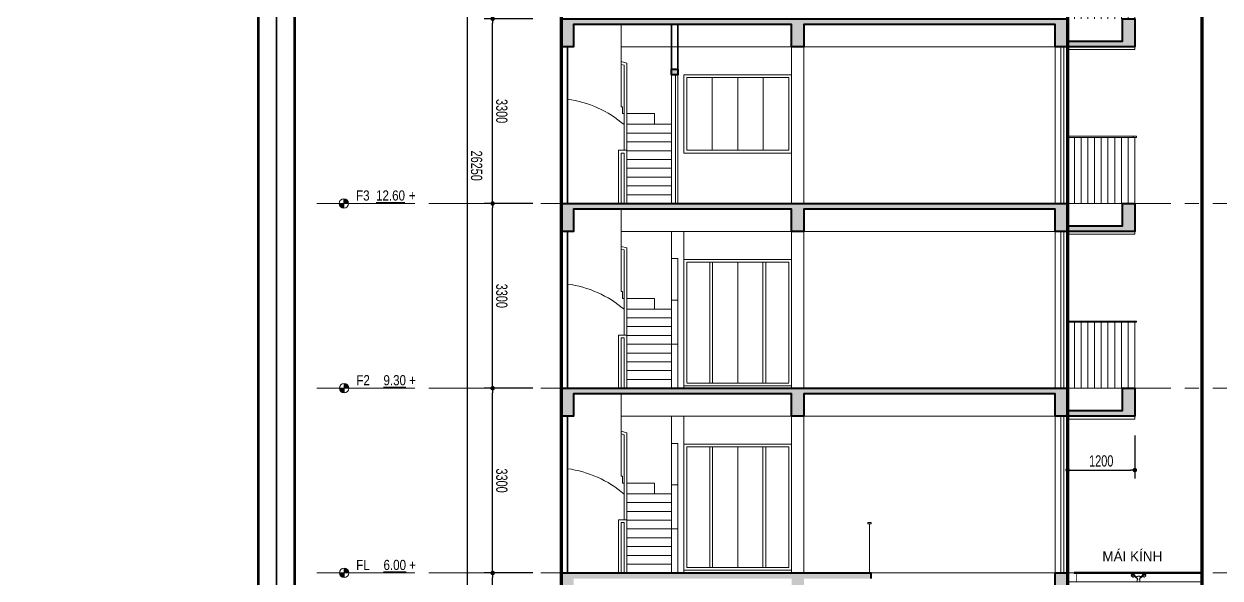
# Model space of a CAD drawing. Header units: millimetres. Extents: x 942520 to 1056220, y -189448 to -147448.
# Drawn here: x 1022009 to 1043366, y -175705 to -165805 of the extents above; entities that cross this region are included whole.
import ezdxf

# ---------------------------------------------------------------- set-up
doc = ezdxf.new("R2010")
doc.units = ezdxf.units.MM
doc.header["$MEASUREMENT"] = 0
doc.header["$PDMODE"] = 2
doc.header["$PDSIZE"] = 1
doc.linetypes.add('CENTER', pattern=[2, 1.25, -0.25, 0.25, -0.25])
doc.linetypes.add('HIDDEN', pattern=[9.525, 6.35, -3.175])
doc.layers.get('DEFPOINTS').update_dxf_attribs({"color": 1})
for name, color, linetype, lineweight in [('DWGshare.com_1', 7, 'Continuous', 35), ('DWGshare.com_10', 126, 'Continuous', 13), ('DWGshare.com_11', 142, 'Continuous', 15), ('DWGshare.com_12', 139, 'CENTER', 9), ('DWGshare.com_2', 1, 'Continuous', 40), ('DWGshare.com_3', 125, 'Continuous', 18), ('DWGshare.com_4', 159, 'Continuous', 9), ('DWGshare.com_6', 122, 'Continuous', 18), ('DWGshare.com_7', 139, 'Continuous', 9), ('DWGshare.com_8', 250, 'Continuous', 5), ('DWGshare.com_9', 122, 'Continuous', 15)]:
    doc.layers.add(name, color=color, linetype=linetype, lineweight=lineweight)
doc.layers.add('DWGshare.com_14', color=2, linetype='Continuous')
doc.styles.add('DWGshare.com_1', font='VHARIALN.TTF')
doc.styles.add('DWGshare.com_2', font='VHAVAN.TTF')
doc.styles.add('DWGshare.com_3', font='VHARIALN.TTF', dxfattribs={"width": 0.85})
doc.dimstyles.new('DWGshare.com_1', dxfattribs={"dimscale": 100, "dimtxt": 1.8, "dimasz": 0.8, "dimexe": 1.5, "dimexo": 0, "dimgap": 0.6, "dimtad": 1, "dimdec": 0, "dimlfac": 2, "dimzin": 0, "dimdsep": 46, "dimtxsty": 'DWGshare.com_3', "dimblk": 'DWGshare.com_38', "dimcen": 0, "dimclrd": 256, "dimclre": 256, "dimclrt": 124, "dimazin": 2, "dimtfac": 0.75, "dimtdec": 0, "dimtix": 1, "dimtmove": 2, "dimatfit": 2, "dimfxl": 1, "dimtolj": 1, "dimtzin": 0, "dimarcsym": 0})

# ---------------------------------------------------------------- blocks, each defined once
blk = doc.blocks.new('DWGshare.com_81')
at = {"color": 139}
blk.add_line((-650, 41768), (-650, 650), dxfattribs=at)
blk.add_lwpolyline([(-84000, 59400), (-84000, 0), (0, 0), (0, 59400)], close=True, dxfattribs=at)
at = {"color": 139, "const_width": 100}
for points in [[(-9650, 650), (-82567, 650), (-82567, 58750), (-9650, 58750)], [(-650, 650), (-9650, 650), (-9650, 58750), (-650, 58750)]]:
    blk.add_lwpolyline(points, close=True, dxfattribs=at)
blk = doc.blocks.new('DWGshare.com_38')
at = {"color": 0, "linetype": 'ByBlock', "lineweight": -2}
blk.add_line((-0.5, 0), (-1, 0), dxfattribs=at)
at = {"color": 0, "linetype": 'ByBlock', "const_width": 0.5}
blk.add_lwpolyline([(-0.25, 0, 1), (0.25, 0, 1)], format="xyb", close=True, dxfattribs=at)
blk = doc.blocks.new('*D146')
at = {"layer": 'DEFPOINTS', "color": 0, "linetype": 'Continuous', "transparency": 16777216}
for p in [(1040644, -173157), (1041844, -173157), (1041844, -173775)]:
    blk.add_point(p, dxfattribs=at)
at = {"layer": 'DWGshare.com_10', "linetype": 'Continuous', "lineweight": -2, "transparency": 16777216}
for p, q in [((1040644, -173157), (1040644, -173925)), ((1041844, -173157), (1041844, -173925)), ((1040724, -173775), (1041764, -173775))]:
    blk.add_line(p, q, dxfattribs=at)
at = {"layer": 'DWGshare.com_10', "linetype": 'Continuous', "lineweight": -2, "transparency": 16777216, "xscale": 80, "yscale": 80, "zscale": 80, "rotation": 180}
blk.add_blockref('DWGshare.com_38', (1040644, -173775), dxfattribs=at)
at = {"layer": 'DWGshare.com_10', "linetype": 'Continuous', "lineweight": -2, "transparency": 16777216, "xscale": 80, "yscale": 80, "zscale": 80}
blk.add_blockref('DWGshare.com_38', (1041844, -173775), dxfattribs=at)
at = {"layer": 'DWGshare.com_10', "color": 124, "linetype": 'Continuous', "transparency": 16777216, "insert": (1041244, -173613), "char_height": 200, "attachment_point": 5, "style": 'DWGshare.com_3'}
blk.add_mtext('\\A1;1200', dxfattribs=at)
blk = doc.blocks.new('DWGshare.com_108')
at = {"color": 0, "linetype": 'ByBlock', "lineweight": -2}
for p, q in [((-1, 0.17), (0, 0)), ((-1, 0.17), (-1, -0.17)), ((0, 0), (-1, -0.17))]:
    blk.add_line(p, q, dxfattribs=at)
blk = doc.blocks.new('DWGshare.com_84')
at = {"layer": 'DWGshare.com_11'}
blk.add_lwpolyline([(930873, 225802), (932073, 225802), (932073, 227532)], dxfattribs=at)
blk.add_lwpolyline([(932043, 227532), (932103, 227532), (932103, 227552), (932043, 227552)], close=True, dxfattribs=at)
at = {"layer": 'DWGshare.com_4', "linetype": 'Continuous'}
for p, q in [((932043, 227552, 0), (930873, 227552, 0)), ((932043, 227532, 0), (930873, 227532, 0)), ((930993, 226352, 0), (930993, 227532, 0)), ((931113, 226352, 0), (931113, 227532, 0)), ((931233, 226352, 0), (931233, 227532, 0)), ((931353, 226352, 0), (931353, 227532, 0)), ((931473, 226352, 0), (931473, 227532, 0)), ((931593, 226352, 0), (931593, 227532, 0)), ((931713, 226352, 0), (931713, 227532, 0)), ((931833, 226352, 0), (931833, 227532, 0)), ((931953, 226352, 0), (931953, 227532, 0))]:
    blk.add_line(p, q, dxfattribs=at)
blk = doc.blocks.new('*D176')
at = {"layer": 'DEFPOINTS', "color": 0, "transparency": 16777216}
for p in [(1030378, -175613), (1031094, -175613, 0), (1031094, -181613, 0)]:
    blk.add_point(p, dxfattribs=at)
at = {"layer": 'DWGshare.com_10', "lineweight": -2, "transparency": 16777216}
for p, q in [((1031094, -175613), (1030228, -175613)), ((1030378, -181533), (1030378, -175693)), ((1031094, -181613), (1030228, -181613))]:
    blk.add_line(p, q, dxfattribs=at)
at = {"layer": 'DWGshare.com_10', "lineweight": -2, "transparency": 16777216, "xscale": 80, "yscale": 80, "zscale": 80}
for p, rotation in [((1030378, -175613), 90), ((1030378, -181613), 270)]:
    blk.add_blockref('DWGshare.com_38', p, dxfattribs=dict(at, rotation=rotation))
at = {"layer": 'DWGshare.com_10', "color": 124, "transparency": 16777216, "insert": (1030540, -178613), "char_height": 200, "attachment_point": 5, "rotation": 270, "style": 'DWGshare.com_3'}
blk.add_mtext('\\A1;6000', dxfattribs=at)
blk = doc.blocks.new('*D177')
at = {"layer": 'DEFPOINTS', "color": 0, "transparency": 16777216}
for p in [(1030378, -172313), (1031094, -172313, 0), (1031094, -175613, 0)]:
    blk.add_point(p, dxfattribs=at)
at = {"layer": 'DWGshare.com_10', "lineweight": -2, "transparency": 16777216}
for p, q in [((1031094, -172313), (1030228, -172313)), ((1030378, -175533), (1030378, -172393)), ((1031094, -175613), (1030228, -175613))]:
    blk.add_line(p, q, dxfattribs=at)
at = {"layer": 'DWGshare.com_10', "lineweight": -2, "transparency": 16777216, "xscale": 80, "yscale": 80, "zscale": 80}
for p, rotation in [((1030378, -172313), 90), ((1030378, -175613), 270)]:
    blk.add_blockref('DWGshare.com_38', p, dxfattribs=dict(at, rotation=rotation))
at = {"layer": 'DWGshare.com_10', "color": 124, "transparency": 16777216, "insert": (1030540, -173963), "char_height": 200, "attachment_point": 5, "rotation": 270, "style": 'DWGshare.com_3'}
blk.add_mtext('\\A1;3300', dxfattribs=at)
blk = doc.blocks.new('*D178')
at = {"layer": 'DEFPOINTS', "color": 0, "transparency": 16777216}
for p in [(1030378, -169013), (1031094, -169013, 0), (1031094, -172313, 0)]:
    blk.add_point(p, dxfattribs=at)
at = {"layer": 'DWGshare.com_10', "lineweight": -2, "transparency": 16777216}
for p, q in [((1031094, -169013), (1030228, -169013)), ((1030378, -172233), (1030378, -169093)), ((1031094, -172313), (1030228, -172313))]:
    blk.add_line(p, q, dxfattribs=at)
at = {"layer": 'DWGshare.com_10', "lineweight": -2, "transparency": 16777216, "xscale": 80, "yscale": 80, "zscale": 80}
for p, rotation in [((1030378, -169013), 90), ((1030378, -172313), 270)]:
    blk.add_blockref('DWGshare.com_38', p, dxfattribs=dict(at, rotation=rotation))
at = {"layer": 'DWGshare.com_10', "color": 124, "transparency": 16777216, "insert": (1030540, -170663), "char_height": 200, "attachment_point": 5, "rotation": 270, "style": 'DWGshare.com_3'}
blk.add_mtext('\\A1;3300', dxfattribs=at)
blk = doc.blocks.new('*D179')
at = {"layer": 'DEFPOINTS', "color": 0, "transparency": 16777216}
for p in [(1030378, -165713), (1031094, -165713, 0), (1031094, -169013, 0)]:
    blk.add_point(p, dxfattribs=at)
at = {"layer": 'DWGshare.com_10', "lineweight": -2, "transparency": 16777216}
for p, q in [((1031094, -165713), (1030228, -165713)), ((1030378, -168933), (1030378, -165793)), ((1031094, -169013), (1030228, -169013))]:
    blk.add_line(p, q, dxfattribs=at)
at = {"layer": 'DWGshare.com_10', "lineweight": -2, "transparency": 16777216, "xscale": 80, "yscale": 80, "zscale": 80}
for p, rotation in [((1030378, -165713), 90), ((1030378, -169013), 270)]:
    blk.add_blockref('DWGshare.com_38', p, dxfattribs=dict(at, rotation=rotation))
at = {"layer": 'DWGshare.com_10', "color": 124, "transparency": 16777216, "insert": (1030540, -167363), "char_height": 200, "attachment_point": 5, "rotation": 270, "style": 'DWGshare.com_3'}
blk.add_mtext('\\A1;3300', dxfattribs=at)
blk = doc.blocks.new('*D185')
at = {"layer": 'DEFPOINTS', "color": 0, "transparency": 16777216}
for p in [(1029928, -155813), (1031094, -155813, 0), (1031094, -182063, 0)]:
    blk.add_point(p, dxfattribs=at)
at = {"layer": 'DWGshare.com_10', "lineweight": -2, "transparency": 16777216}
for p, q in [((1031094, -155813), (1029778, -155813)), ((1029928, -181983), (1029928, -155893)), ((1031094, -182063), (1029778, -182063))]:
    blk.add_line(p, q, dxfattribs=at)
at = {"layer": 'DWGshare.com_10', "lineweight": -2, "transparency": 16777216, "xscale": 80, "yscale": 80, "zscale": 80}
for p, rotation in [((1029928, -155813), 90), ((1029928, -182063), 270)]:
    blk.add_blockref('DWGshare.com_38', p, dxfattribs=dict(at, rotation=rotation))
at = {"layer": 'DWGshare.com_10', "color": 124, "transparency": 16777216, "insert": (1030090, -168338), "char_height": 200, "attachment_point": 5, "rotation": 270, "style": 'DWGshare.com_3'}
blk.add_mtext('\\A1;26250', dxfattribs=at)
blk = doc.blocks.new('DWGshare.com_49')
h = blk.add_hatch(color=256)
h.paths.add_polyline_path([(0, 0.84), (0, 0), (0.84, 0, 0.414214)])
h.paths.add_polyline_path([(0, 0), (-0.84, 0, 0.414214), (0, -0.84)])
for p, q in [((-2.09, 0), (6.4, 0)), ((0, 0.84), (0, -0.84)), ((11.75, 0, 0), (6.4, 0))]:
    blk.add_line(p, q)
blk.add_circle((0, 0), 0.84)
at = {"style": 'DWGshare.com_1', "flags": 12}
blk.add_attdef('F', (2.48, 0.53), '', height=1.8, dxfattribs=at)
at = {"style": 'DWGshare.com_1'}
for p in [(6.4, 0.53), (7.55, 0.53)]:
    blk.add_attdef('#', p, '', height=1.8, dxfattribs=at)
blk = doc.blocks.new('DWGshare.com_132')
at = {"layer": 'DWGshare.com_8', "linetype": 'ByBlock', "ltscale": 20}
for points in [[(145, 101), (155, 98), (155, 89), (154, 89), (155, 88), (155, 87), (200, 115), (210, 115), (210, 117), (221, 117), (221, 119), (224, 122), (224, 126), (217, 126), (203, 127, -0.402315), (200, 130), (200, 131), (200, 133), (200, 132), (207, 132), (207, 133), (207, 132), (210, 132), (220, 132), (218, 131), (218, 132), (217, 131), (217, 132), (217, 131), (216, 132), (216, 131), (215, 132), (215, 131), (214, 132), (214, 131), (213, 132), (213, 131), (213, 132), (212, 131), (212, 132), (211, 131), (211, 132), (210, 131), (210, 132), (209, 131), (209, 132), (209, 131), (208, 131), (200, 131), (200, 130, 0.402315), (203, 127), (210, 127), (210, 130), (214, 130), (214, 127), (217, 126), (230, 126), (244, 126), (246, 127), (246, 130), (250, 130), (250, 127), (257, 127, 0.388507), (260, 130), (260, 131), (252, 131), (240, 131), (240, 134), (238, 134), (230, 134), (222, 134), (213, 135, -0.390066), (210, 138), (210, 139), (210, 140), (210, 140), (216, 140), (216, 140), (216, 140), (220, 140), (220, 139), (230, 139), (240, 139), (240, 144), (246, 150), (248, 150), (244, 146, 0.725477), (243, 144), (243, 142), (240, 142), (240, 139), (241, 139), (241, 140), (241, 140), (250, 140), (250, 139), (250, 138, -0.390066), (247, 135), (240, 134), (240, 131), (240, 131), (241, 132), (241, 132), (251, 132), (251, 132), (252, 133), (253, 132), (254, 133), (254, 132), (255, 133), (255, 132), (255, 133), (256, 132), (256, 133), (257, 132), (257, 133), (258, 132), (258, 133), (259, 132), (259, 133), (259, 132), (260, 133), (260, 131), (260, 130, -0.388507), (257, 127), (244, 126), (236, 126), (236, 122), (240, 119), (240, 117), (250, 117), (250, 115), (259, 115), (260, 114), (260, 101), (259, 100), (250, 100), (250, 98), (240, 98), (240, 92, -0.312871), (238, 90, -0.414777), (230, 82, -0.414777), (222, 90, -0.312871), (220, 92), (220, 95), (200, 95), (155, 62), (155, 60), (154, 59), (155, 59), (155, 56), (145, 54), (145, 42), (155, 40), (155, 37), (155, 0), (105, 0), (105, 37), (105, 40), (115, 42), (115, 54), (105, 56), (105, 59), (106, 59), (105, 60), (105, 62), (60, 95), (40, 95), (40, 92, -0.312871), (38, 90, -0.414777), (30, 82, -0.414777), (22, 90, -0.312871), (20, 92), (20, 98), (10, 98), (10, 100), (1, 100), (0, 101), (0, 114), (1, 115), (10, 115), (10, 117), (21, 117), (21, 119), (24, 122), (24, 126), (17, 126), (3, 127, -0.402315), (0, 130), (0, 131), (0, 133), (0, 132), (7, 132), (7, 133), (7, 132), (10, 132), (20, 132), (18, 131), (18, 132), (17, 131), (17, 132), (17, 131), (16, 132), (16, 131), (15, 132), (15, 131), (14, 132), (14, 131), (13, 132), (13, 131), (13, 132), (12, 131), (12, 132), (11, 131), (11, 132), (10, 131), (10, 132), (9, 131), (9, 132), (9, 131), (8, 131), (0, 131), (0, 130, 0.402315), (3, 127), (10, 127), (10, 130), (14, 130), (14, 127), (17, 126), (30, 126), (44, 126), (46, 127), (46, 130), (50, 130), (50, 127), (57, 127, 0.388507), (60, 130), (60, 131), (40, 131), (40, 134), (38, 134), (30, 134), (22, 134), (13, 135, -0.390066), (10, 138), (10, 139), (10, 140), (10, 140), (16, 140), (16, 140), (16, 140), (20, 140), (20, 139), (21, 139), (21, 144), (14, 150), (30, 150), (46, 150), (48, 150), (44, 146, 0.725477), (43, 144), (43, 142), (40, 142), (40, 139), (41, 139), (41, 140), (41, 140), (50, 140), (50, 139), (50, 138, -0.390066), (47, 135), (40, 134), (40, 131), (40, 131), (41, 132), (41, 132), (51, 132), (60, 132), (60, 131), (60, 130, -0.388507), (57, 127), (44, 126), (36, 126), (36, 122), (40, 119), (40, 117), (50, 117), (50, 115), (60, 115), (105, 87), (105, 88), (106, 89), (105, 89), (105, 98), (115, 101)], [(115, 101), (105, 98), (105, 89), (106, 89), (105, 88), (105, 87), (60, 115), (50, 115), (50, 117), (40, 117), (40, 119), (36, 122), (36, 126), (44, 126), (57, 127, 0.402315), (60, 130), (60, 131), (60, 133), (60, 132), (53, 132), (53, 133), (53, 132), (50, 132), (40, 132), (42, 131), (42, 132), (43, 131), (43, 132), (44, 131), (44, 132), (44, 131), (45, 132), (45, 131), (46, 132), (46, 131), (47, 132), (47, 131), (47, 132), (48, 131), (48, 132), (49, 131), (49, 132), (50, 131), (50, 132), (51, 131), (51, 132), (51, 131), (52, 131), (60, 131), (60, 130, -0.402315), (57, 127), (50, 127), (50, 130), (46, 130), (46, 127), (44, 126), (30, 126), (17, 126), (14, 127), (14, 130), (10, 130), (10, 127), (3, 127, -0.388507), (0, 130), (0, 131), (8, 131), (21, 131), (21, 134), (22, 134), (30, 134), (38, 134), (47, 135, 0.390066), (50, 138), (50, 139), (50, 140), (50, 140), (45, 140), (44, 140), (44, 140), (41, 140), (41, 139), (30, 139), (21, 139), (21, 144), (14, 150), (12, 150), (16, 146, -0.725477), (17, 144), (17, 142), (21, 142), (21, 139), (20, 139), (20, 140), (19, 140), (10, 140), (10, 139), (10, 138, 0.390066), (13, 135), (21, 134), (21, 131), (20, 131), (20, 132), (20, 132), (9, 132), (9, 132), (8, 133), (7, 132), (6, 133), (6, 132), (5, 133), (5, 132), (5, 133), (4, 132), (4, 133), (3, 132), (3, 133), (2, 132), (2, 133), (1, 132), (1, 133), (1, 132), (0, 133), (0, 131), (0, 130, 0.388507), (3, 127), (17, 126), (24, 126), (24, 122), (21, 119), (21, 117), (10, 117), (10, 115), (1, 115), (0, 114), (0, 101), (1, 100), (10, 100), (10, 98), (20, 98), (20, 92, 0.312871), (22, 90, 0.414777), (30, 82, 0.414777), (38, 90, 0.312871), (40, 92), (40, 95), (60, 95), (105, 62), (105, 60), (106, 59), (105, 59), (105, 56), (115, 54), (115, 42), (105, 40), (105, 37), (105, 0), (155, 0), (155, 37), (155, 40), (145, 42), (145, 54), (155, 56), (155, 59), (154, 59), (155, 60), (155, 62), (200, 95), (220, 95), (220, 92, 0.312871), (222, 90, 0.414777), (230, 82, 0.414777), (238, 90, 0.312871), (240, 92), (240, 98), (250, 98), (250, 100), (259, 100), (260, 101), (260, 114), (259, 115), (250, 115), (250, 117), (240, 117), (240, 119), (236, 122), (236, 126), (244, 126), (257, 127, 0.402315), (260, 130), (260, 131), (260, 133), (260, 132), (253, 132), (253, 133), (253, 132), (250, 132), (240, 132), (242, 131), (242, 132), (243, 131), (243, 132), (244, 131), (244, 132), (244, 131), (245, 132), (245, 131), (246, 132), (246, 131), (247, 132), (247, 131), (247, 132), (248, 131), (248, 132), (249, 131), (249, 132), (250, 131), (250, 132), (251, 131), (251, 132), (251, 131), (252, 131), (260, 131), (260, 130, -0.402315), (257, 127), (250, 127), (250, 130), (246, 130), (246, 127), (244, 126), (230, 126), (217, 126), (214, 127), (214, 130), (210, 130), (210, 127), (203, 127, -0.388507), (200, 130), (200, 131), (221, 131), (221, 134), (222, 134), (230, 134), (238, 134), (247, 135, 0.390066), (250, 138), (250, 139), (250, 140), (250, 140), (245, 140), (244, 140), (244, 140), (241, 140), (241, 139), (240, 139), (240, 144), (246, 150), (230, 150), (214, 150), (212, 150), (216, 146, -0.725477), (217, 144), (217, 142), (221, 142), (221, 139), (220, 139), (220, 140), (219, 140), (210, 140), (210, 139), (210, 138, 0.390066), (213, 135), (221, 134), (221, 131), (220, 131), (220, 132), (220, 132), (209, 132), (200, 132), (200, 131), (200, 130, 0.388507), (203, 127), (217, 126), (224, 126), (224, 122), (221, 119), (221, 117), (210, 117), (210, 115), (200, 115), (155, 87), (155, 88), (154, 89), (155, 89), (155, 98), (145, 101)]]:
    blk.add_lwpolyline(points, format="xyb", close=True, dxfattribs=at)
blk = doc.blocks.new('DWGshare.com_134')
at = {"layer": 'DWGshare.com_2'}
blk.add_line((0, 100), (0, 300), dxfattribs=at)
at = {"layer": 'DWGshare.com_2', "linetype": 'ByBlock', "ltscale": 20}
for q in [(115, 300), (2405, 290)]:
    blk.add_line((2405, 300), q, dxfattribs=at)
at = {"layer": 'DWGshare.com_2', "linetype": 'ByBlock', "ltscale": 20, "const_width": 10}
for points in [[(5, 294), (5, 145), (155, 145), (155, 284), (205, 284)], [(2400, 285), (2325, 285), (2400, 285), (2400, 5), (2325, 5), (2400, 5), (2400, 10), (2400, 5), (2400, 10)]]:
    blk.add_lwpolyline(points, dxfattribs=at)
at = {"layer": 'DWGshare.com_3'}
blk.add_line((0, 300), (2400, 300), dxfattribs=at)
at = {"layer": 'DWGshare.com_3', "linetype": 'ByBlock', "ltscale": 20}
blk.add_line((115, 290), (115, 300), dxfattribs=at)
at = {"layer": 'DWGshare.com_3', "linetype": 'ByBlock', "ltscale": 5}
for p, q in [((2405, 290), (115, 290)), ((2400, 140), (0, 140)), ((2400, 0), (0, 0))]:
    blk.add_line(p, q, dxfattribs=at)
at = {"layer": 'DWGshare.com_8', "linetype": 'ByBlock', "ltscale": 20, "xscale": -1}
blk.add_blockref('DWGshare.com_132', (1397, 140), dxfattribs=at)

msp = doc.modelspace()

# ---------------------------------------------------------------- hatches: boundary and pattern name
at = {"layer": 'DWGshare.com_4', "linetype": 'ByBlock', "ltscale": 20}
h = msp.add_hatch(color=256, dxfattribs=at)
h.dxf.hatch_style = 1
h.paths.add_polyline_path([(1031604.1, -159112.9), (1031604.1, -159612.9), (1031824.1, -159612.9), (1031824.1, -159112.9)])
edge = h.paths.add_edge_path()
edge.add_line((1031604.1, -159612.9), (1031824.1, -159612.9))
h.paths.add_polyline_path([(1029883.1, -168019), (1029883.1, -168660.6), (1030351, -168660.6), (1030351, -168019)], flags=9)
h.paths.add_polyline_path([(1030333.2, -157347.1), (1030333.2, -157880.4), (1030801.1, -157880.4), (1030801.1, -157347.1)], flags=9)
h.paths.add_polyline_path([(1030343.7, -155772.4), (1030343.7, -156154.9), (1030764.8, -156154.9), (1030764.8, -155772.4)], flags=9)
h.paths.add_polyline_path([(1030333.2, -160497.1), (1030333.2, -161030.4), (1030801.1, -161030.4), (1030801.1, -160497.1)], flags=9)
h.paths.add_polyline_path([(1028433.4, -159109), (1029156.1, -159109), (1029156.1, -158833.3), (1028433.4, -158833.3)], flags=9)
h.paths.add_polyline_path([(1028334.9, -159089.9), (1028629.6, -159089.9), (1028629.6, -158911.2), (1028334.9, -158911.2)], flags=9)
h.paths.add_polyline_path([(1027927.1, -159105.1), (1028429.9, -159105.1), (1028429.9, -158834), (1027927.1, -158834)], flags=9)
h.paths.add_polyline_path([(1028433.4, -156109), (1029156.1, -156109), (1029156.1, -155833.3), (1028433.4, -155833.3)], flags=9)
h.paths.add_polyline_path([(1028334.9, -156089.9), (1028629.6, -156089.9), (1028629.6, -155911.2), (1028334.9, -155911.2)], flags=9)
h.paths.add_polyline_path([(1027927.1, -156105.1), (1028429.9, -156105.1), (1028429.9, -155834), (1027927.1, -155834)], flags=9)
h.paths.add_polyline_path([(1027781.1, -181964.9), (1029235.2, -181964.9), (1029235.2, -181589.6), (1027781.1, -181589.6)], flags=9)
h.paths.add_polyline_path([(1043584.6, -175424.3), (1045126.4, -175424.3), (1045126.4, -175026.9), (1043584.6, -175026.9)], flags=9)
h.paths.add_polyline_path([(1043584.6, -162320.7), (1044948.6, -162320.7), (1044948.6, -161923.3), (1043584.6, -161923.3)], flags=9)
h.paths.add_polyline_path([(1043584.6, -165524.3), (1044596.5, -165524.3), (1044596.5, -165126.9), (1043584.6, -165126.9)], flags=9)
h.paths.add_polyline_path([(1043584.6, -168824.3), (1044596.5, -168824.3), (1044596.5, -168426.9), (1043584.6, -168426.9)], flags=9)
h.paths.add_polyline_path([(1043584.6, -172124.3), (1044596.5, -172124.3), (1044596.5, -171726.9), (1043584.6, -171726.9)], flags=9)
h.paths.add_polyline_path([(1043584.6, -181424.3), (1044596.5, -181424.3), (1044596.5, -181026.9), (1043584.6, -181026.9)], flags=9)
h.paths.add_polyline_path([(1048633.6, -178617.1), (1050763.3, -178617.1), (1050763.3, -178174.3), (1048633.6, -178174.3)], flags=9)
h.paths.add_polyline_path([(1048595.3, -180460.9), (1050756.5, -180460.9), (1050756.5, -180094.4), (1048595.3, -180094.4)], flags=9)
h.paths.add_polyline_path([(1041204.4, -175466), (1042396.2, -175466), (1042396.2, -175108.7), (1041204.4, -175108.7)], flags=9)
h.paths.add_polyline_path([(1047692.5, -171943.3), (1050711.1, -171943.3), (1050711.1, -171482.2), (1047692.5, -171482.2)], flags=9)
h.paths.add_polyline_path([(1047690, -174404.6), (1050894.4, -174404.6), (1050894.4, -174007.1), (1047690, -174007.1)], flags=9)
h.paths.add_polyline_path([(1050764.2, -173590.1), (1051545.5, -173590.1), (1051545.5, -173315.2), (1050764.2, -173315.2)], flags=9)
h.paths.add_polyline_path([(1047688.4, -174084.3), (1051757.3, -174084.3), (1051757.3, -173677.4), (1047688.4, -173677.4)], flags=9)
h.paths.add_polyline_path([(1047654.1, -173305.6), (1051750.3, -173305.6), (1051750.3, -172908.2), (1047654.1, -172908.2)], flags=9)
h.paths.add_polyline_path([(1047670.1, -172883.4), (1051600.6, -172883.4), (1051600.6, -172467.8), (1047670.1, -172467.8)], flags=9)
h.paths.add_polyline_path([(1047682.3, -172414), (1051744.7, -172414), (1051744.7, -171981.6), (1047682.3, -171981.6)], flags=9)
h.paths.add_polyline_path([(1047599.9, -175849.2), (1050215.7, -175849.2), (1050215.7, -175462.2), (1047599.9, -175462.2)], flags=9)
h.paths.add_polyline_path([(1047676, -176656), (1050245.2, -176656), (1050245.2, -176199.6), (1047676, -176199.6)], flags=9)
h.paths.add_polyline_path([(1029388.1, -154762.4), (1031549.3, -154762.4), (1031549.3, -154395.9), (1029388.1, -154395.9)], flags=9)
h.paths.add_polyline_path([(1043107.7, -154762.4), (1045268.9, -154762.4), (1045268.9, -154395.9), (1043107.7, -154395.9)], flags=9)
h.paths.add_polyline_path([(1040714, -154820), (1042843.7, -154820), (1042843.7, -154377.3), (1040714, -154377.3)], flags=9)
h.paths.add_polyline_path([(1038323.2, -159447.5), (1040310.6, -159447.5), (1040310.6, -159085.6), (1038323.2, -159085.6)], flags=9)
h = msp.add_hatch(color=256, dxfattribs=at)
h.paths.add_polyline_path([(1035934.1, -169512.9), (1035714.1, -169512.9), (1035714.1, -169112.9), (1031824.1, -169112.9), (1031824.1, -169512.9), (1031604.1, -169512.9), (1031604.1, -169012.9), (1040644.1, -169012.9), (1040644.1, -169412.9), (1041624.1, -169412.9), (1041624.1, -169012.9), (1041844.1, -169012.9), (1041844.1, -169512.9), (1040424.1, -169512.9), (1040424.1, -169112.9), (1035934.1, -169112.9)])
h.paths.add_polyline_path([(1040644.1, -172312.9), (1040644.1, -172712.9), (1041624.1, -172712.9), (1041624.1, -172312.9), (1041844.1, -172312.9), (1041844.1, -172812.9), (1040424.1, -172812.9), (1040424.1, -172412.9), (1035934.1, -172412.9), (1035934.1, -172812.9), (1035714.1, -172812.9), (1035714.1, -172412.9), (1031824.1, -172412.9), (1031824.1, -172812.9), (1031604.1, -172812.9), (1031604.1, -172312.9)])
h.paths.add_polyline_path([(1035934.1, -166212.9), (1035714.1, -166212.9), (1035714.1, -165812.9), (1031824.1, -165812.9), (1031824.1, -166212.9), (1031604.1, -166212.9), (1031604.1, -165712.9), (1040644.1, -165712.9), (1040644.1, -166112.9), (1041624.1, -166112.9), (1041624.1, -165712.9), (1041844.1, -165712.9), (1041844.1, -166212.9), (1040424.1, -166212.9), (1040424.1, -165812.9), (1035934.1, -165812.9)])
h.paths.add_polyline_path([(1033684.1, -166712.9), (1033574.1, -166712.9), (1033574.1, -166612.9), (1033684.1, -166612.9)])
h.paths.add_polyline_path([(1037134.1, -175612.9), (1037134.1, -175712.9), (1035934.1, -175712.9), (1035934.1, -176112.9), (1035714.1, -176112.9), (1035714.1, -175712.9), (1031824.1, -175712.9), (1031824.1, -176112.9), (1031604.1, -176112.9), (1031604.1, -175612.9)])
h.paths.add_polyline_path([(1040424.1, -175612.9), (1040644.1, -175612.9), (1040644.1, -176012.9), (1040644.1, -176112.9), (1040424.1, -176112.9)])
h.paths.add_polyline_path([(1033684.1, -163412.9), (1033574.1, -163412.9), (1033574.1, -163312.9), (1033684.1, -163312.9)])
h.paths.add_polyline_path([(1035934.1, -162912.9), (1035714.1, -162912.9), (1035714.1, -162512.9), (1031824.1, -162512.9), (1031824.1, -162912.9), (1031604.1, -162912.9), (1031604.1, -162412.9), (1035934.1, -162412.9), (1037054.1, -162412.9), (1037054.1, -162512.8), (1035934.1, -162512.9), (1035934.1, -162812.9), (1040424.1, -162812.9), (1040424.1, -162412.9), (1040644.1, -162412.9), (1040644.1, -162812.9), (1040644.1, -162912.9), (1040424.1, -162912.9)])
h.paths.add_polyline_path([(1042824.1, -175912.9), (1043044.1, -175912.9), (1043044.1, -176362.9), (1042824.1, -176362.9)])
h.paths.add_polyline_path([(1033684.1, -160162.9), (1033574.1, -160162.9), (1033574.1, -160062.9), (1033684.1, -160062.9)])
h.paths.add_polyline_path([(1041544.1, -181762.9), (1043044.1, -182062.9), (1045121.7, -182062.9), (1045121.7, -182305.8), (1026844.8, -182305.8), (1026844.8, -182062.9), (1031604.1, -182062.9), (1031604.1, -181762.9)])
h.paths.add_polyline_path([(1040424.1, -159112.9), (1040644.1, -159112.9), (1040644.1, -159612.6), (1040424.1, -159612.6)])
at = {"layer": 'DWGshare.com_4', "ltscale": 5}
h = msp.add_hatch(color=256, dxfattribs=at)
h.dxf.hatch_style = 1
h.paths.add_polyline_path([(1040424.1, -175612.9), (1040424.1, -175612.9), (1040424.1, -176112.9), (1040644.1, -176112.9), (1040644.1, -175612.9)])

# ---------------------------------------------------------------- linework, layer by layer
at = {"layer": 'DWGshare.com_1', "linetype": 'Continuous'}
for p, q in [((1033574.1, -165812.9, 0), (1033574.1, -166612.9, 0)), ((1033684.1, -165812.9, 0), (1033684.1, -166612.9, 0)), ((1031604.1, -169012.9, 0), (1031604.1, -166212.9, 0)), ((1031714.1, -169012.9, 0), (1031714.1, -166212.9, 0)), ((1031604.1, -172312.9, 0), (1031604.1, -169512.9, 0)), ((1031714.1, -172312.9, 0), (1031714.1, -169512.9, 0)), ((1031604.1, -175612.9, 0), (1031604.1, -172812.9, 0)), ((1031714.1, -175612.9, 0), (1031714.1, -172812.9, 0))]:
    msp.add_line(p, q, dxfattribs=at)
at = {"layer": 'DWGshare.com_11', "linetype": 'Continuous'}
for p, q in [((1040524.1, -169012.9, 0), (1040524.1, -166212.9, 0)), ((1040579.1, -169012.9, 0), (1040579.1, -166212.9, 0)), ((1033574.1, -166712.9, 0), (1033574.1, -169012.9, 0)), ((1033644.1, -166712.9, 0), (1033644.1, -169012.9, 0)), ((1033684.1, -166712.9, 0), (1033684.1, -169012.9, 0)), ((1033844.1, -166762.9, 0), (1033844.1, -168062.9, 0)), ((1034299.1, -166762.9, 0), (1034299.1, -168062.9, 0)), ((1034754.1, -166762.9, 0), (1034754.1, -168062.9, 0)), ((1035209.1, -166762.9, 0), (1035209.1, -168062.9, 0)), ((1035664.1, -166762.9, 0), (1035664.1, -168062.9, 0)), ((1040524.1, -172312.9, 0), (1040524.1, -169512.9, 0)), ((1040579.1, -172312.9, 0), (1040579.1, -169512.9, 0)), ((1034254.1, -170062.9, 0), (1034254.1, -172212.9, 0)), ((1034304.1, -170062.9, 0), (1034304.1, -172212.9, 0)), ((1034754.1, -170062.9, 0), (1034754.1, -172212.9, 0)), ((1035204.1, -170062.9, 0), (1035204.1, -172212.9, 0)), ((1035254.1, -170062.9, 0), (1035254.1, -172212.9, 0)), ((1033794.1, -172271.4, 0), (1035714.1, -172271.4, 0)), ((1033844.1, -172221.4, 0), (1035664.1, -172221.4, 0)), ((1040524.1, -175612.9, 0), (1040524.1, -172812.9, 0)), ((1040579.1, -175612.9, 0), (1040579.1, -172812.9, 0)), ((1034254.1, -173362.9, 0), (1034254.1, -175512.9, 0)), ((1034304.1, -173362.9, 0), (1034304.1, -175512.9, 0)), ((1034754.1, -173362.9, 0), (1034754.1, -175512.9, 0)), ((1035204.1, -173362.9, 0), (1035204.1, -175512.9, 0)), ((1035254.1, -173362.9, 0), (1035254.1, -175512.9, 0)), ((1033844.1, -175512.9, 0), (1035664.1, -175512.9, 0)), ((1033794.1, -175562.9, 0), (1035714.1, -175562.9, 0))]:
    msp.add_line(p, q, dxfattribs=at)
at = {"layer": 'DWGshare.com_11', "linetype": 'Continuous', "elevation": 0}
msp.add_lwpolyline([(1033844.1, -166762.9), (1035664.1, -166762.9), (1035664.1, -168062.9), (1033844.1, -168062.9)], close=True, dxfattribs=at)
for points in [[(1033844.1, -172212.9), (1033844.1, -170062.9), (1035664.1, -170062.9), (1035664.1, -172212.9)], [(1033844.1, -175512.9), (1033844.1, -173362.9), (1035664.1, -173362.9), (1035664.1, -175512.9)]]:
    msp.add_lwpolyline(points, dxfattribs=at)
at = {"layer": 'DWGshare.com_11', "elevation": 0}
msp.add_lwpolyline([(1037074.1, -174733.5), (1037134.1, -174733.5), (1037134.1, -174713.5), (1037074.1, -174713.5)], close=True, dxfattribs=at)
msp.add_lwpolyline([(1037104.1, -175613.5), (1037104.1, -175613.5), (1037104.1, -174733.5)], dxfattribs=at)
at = {"layer": 'DWGshare.com_12', "ltscale": 1000}
for p, q in [((1031604.1, -183425.1, 0), (1031604.1, -154218.9, 0)), ((1040644.1, -183429.5, 0), (1040644.1, -154223.3, 0)), ((1040644.1, -183429.5, 0), (1040644.1, -154223.3, 0)), ((1027237.8, -169012.9, 0), (1045121.7, -169012.9, 0)), ((1027237.8, -172312.9, 0), (1045121.7, -172312.9, 0)), ((1027237.8, -175612.9, 0), (1045121.7, -175612.9, 0))]:
    msp.add_line(p, q, dxfattribs=at)
at = {"layer": 'DWGshare.com_14', "linetype": 'HIDDEN', "ltscale": 50, "const_width": 62.5, "elevation": 0, "flags": 128}
for points in [[(1031604.1, -154802.9), (1031604.1, -182062.9)], [(1040644.1, -154802.9), (1040644.1, -182062.9)], [(1043044.1, -154802.9), (1043044.1, -182062.9)]]:
    msp.add_lwpolyline(points, dxfattribs=at)
at = {"layer": 'DWGshare.com_2', "ltscale": 1000}
for p, q in [((1031604.1, -175612.9, 0), (1037134.1, -175612.9, 0)), ((1031604.1, -176112.9, 0), (1031604.1, -175612.9, 0)), ((1040424.1, -175612.9, 0), (1040644.1, -175612.9, 0)), ((1040424.1, -176112.9, 0), (1040424.1, -175612.9, 0)), ((1040644.1, -175612.9, 0), (1040644.1, -176012.9, 0))]:
    msp.add_line(p, q, dxfattribs=at)
at = {"layer": 'DWGshare.com_2', "ltscale": 5}
msp.add_line((1037134.1, -175712.9, 0), (1037134.1, -175612.9, 0), dxfattribs=at)
at = {"layer": 'DWGshare.com_2', "ltscale": 1000, "elevation": 0}
for points in [[(1031604.1, -165712.9), (1040644.1, -165712.9), (1040644.1, -166112.9), (1041624.1, -166112.9), (1041624.1, -165712.9), (1041844.1, -165712.9), (1041844.1, -166212.9), (1040424.1, -166212.9), (1040424.1, -165812.9), (1035934.1, -165812.9), (1035934.1, -166212.9), (1035714.1, -166212.9), (1035714.1, -165812.9), (1031824.1, -165812.9), (1031824.1, -166212.9), (1031604.1, -166212.9)], [(1031604.1, -169012.9), (1040644.1, -169012.9), (1040644.1, -169412.9), (1041624.1, -169412.9), (1041624.1, -169012.9), (1041844.1, -169012.9), (1041844.1, -169512.9), (1040424.1, -169512.9), (1040424.1, -169112.9), (1035934.1, -169112.9), (1035934.1, -169512.9), (1035714.1, -169512.9), (1035714.1, -169112.9), (1031824.1, -169112.9), (1031824.1, -169512.9), (1031604.1, -169512.9)], [(1031604.1, -172312.9), (1040644.1, -172312.9), (1040644.1, -172712.9), (1041624.1, -172712.9), (1041624.1, -172312.9), (1041844.1, -172312.9), (1041844.1, -172812.9), (1040424.1, -172812.9), (1040424.1, -172412.9), (1035934.1, -172412.9), (1035934.1, -172812.9), (1035714.1, -172812.9), (1035714.1, -172412.9), (1031824.1, -172412.9), (1031824.1, -172812.9), (1031604.1, -172812.9)]]:
    msp.add_lwpolyline(points, close=True, dxfattribs=at)
at = {"layer": 'DWGshare.com_2', "linetype": 'Continuous', "elevation": 0}
msp.add_lwpolyline([(1033574.1, -166612.9), (1033684.1, -166612.9), (1033684.1, -166712.9), (1033574.1, -166712.9)], close=True, dxfattribs=at)
at = {"layer": 'DWGshare.com_3', "linetype": 'Continuous'}
for p, q in [((1032674.1, -165812.9, 0), (1032674.1, -167284.3, 0)), ((1035714.1, -166212.9, 0), (1032674.1, -166212.9, 0)), ((1035714.1, -166212.9, 0), (1035714.1, -169012.9, 0)), ((1035934.1, -166212.9, 0), (1035934.1, -169012.9, 0)), ((1035934.1, -166212.9, 0), (1040424.1, -166212.9, 0)), ((1032699.1, -167407.7, 0), (1032724.1, -167407.7, 0)), ((1032674.1, -169112.9, 0), (1032674.1, -170584.3, 0)), ((1035714.1, -169512.9, 0), (1032674.1, -169512.9, 0)), ((1033574.1, -169512.9, 0), (1033574.1, -172312.9, 0)), ((1033794.1, -169512.9, 0), (1033794.1, -172312.9, 0)), ((1035714.1, -169512.9, 0), (1035714.1, -172312.9, 0)), ((1035934.1, -169512.9, 0), (1035934.1, -172312.9, 0)), ((1035934.1, -169512.9, 0), (1040424.1, -169512.9, 0)), ((1033684.1, -169998.6, 0), (1033574.1, -169998.6, 0)), ((1033684.1, -169998.6, 0), (1033574.1, -169998.6, 0)), ((1033684.1, -172312.9, 0), (1033684.1, -169998.6, 0)), ((1032699.1, -170707.7, 0), (1032724.1, -170707.7, 0)), ((1033684.1, -170741.5, 0), (1033574.1, -170741.5, 0)), ((1033684.1, -171527.2, 0), (1033574.1, -171527.2, 0)), ((1032674.1, -172412.9, 0), (1032674.1, -173884.3, 0)), ((1035714.1, -172812.9, 0), (1032674.1, -172812.9, 0)), ((1033574.1, -172812.9, 0), (1033574.1, -175612.9, 0)), ((1033794.1, -172812.9, 0), (1033794.1, -175612.9, 0)), ((1035714.1, -172812.9, 0), (1035714.1, -175612.9, 0)), ((1035934.1, -172812.9, 0), (1035934.1, -175612.9, 0)), ((1035934.1, -172812.9, 0), (1040424.1, -172812.9, 0)), ((1033684.1, -173298.6, 0), (1033574.1, -173298.6, 0)), ((1033684.1, -173298.6, 0), (1033574.1, -173298.6, 0)), ((1033684.1, -175612.9, 0), (1033684.1, -173298.6, 0)), ((1032699.1, -174007.7, 0), (1032724.1, -174007.7, 0)), ((1033684.1, -174041.5, 0), (1033574.1, -174041.5, 0)), ((1033684.1, -174827.2, 0), (1033574.1, -174827.2, 0))]:
    msp.add_line(p, q, dxfattribs=at)
at = {"layer": 'DWGshare.com_3'}
for p, q in [((1040424.1, -169012.9, 0), (1040424.1, -166212.9, 0)), ((1040644.1, -166212.9, 0), (1040644.1, -169012.9, 0)), ((1040644.1, -169012.9, 0), (1041624.1, -169012.9, 0)), ((1040424.1, -172312.9, 0), (1040424.1, -169512.9, 0)), ((1040644.1, -169512.9, 0), (1040644.1, -172312.9, 0)), ((1040644.1, -172312.9, 0), (1041624.1, -172312.9, 0)), ((1040424.1, -175612.9, 0), (1040424.1, -172812.9, 0)), ((1040644.1, -172812.9, 0), (1040644.1, -175612.9, 0))]:
    msp.add_line(p, q, dxfattribs=at)
at = {"layer": 'DWGshare.com_3', "ltscale": 5}
msp.add_line((1040424.1, -175612.9, 0), (1037134.1, -175612.9, 0), dxfattribs=at)
at = {"layer": 'DWGshare.com_3', "linetype": 'Continuous', "elevation": 0}
for points in [[(1033794.1, -168112.9), (1033794.1, -166712.9), (1035714.1, -166712.9), (1035714.1, -168112.9)], [(1032699.1, -167407.7), (1032699.1, -167284.3), (1032674.1, -167284.3)], [(1033794.1, -172312.9), (1033794.1, -170012.9), (1035714.1, -170012.9), (1035714.1, -172312.9)], [(1032699.1, -170707.7), (1032699.1, -170584.3), (1032674.1, -170584.3)], [(1033794.1, -175612.9), (1033794.1, -173312.9), (1035714.1, -173312.9), (1035714.1, -175612.9)], [(1032699.1, -174007.7), (1032699.1, -173884.3), (1032674.1, -173884.3)]]:
    msp.add_lwpolyline(points, dxfattribs=at)
msp.add_lwpolyline([(1033794.1, -166712.9), (1035714.1, -166712.9), (1035714.1, -168112.9), (1033794.1, -168112.9)], close=True, dxfattribs=at)
at = {"layer": 'DWGshare.com_7', "linetype": 'Continuous'}
for p, q in [((1032674.1, -166478.6, 0), (1032774.1, -166507.7, 0)), ((1032674.1, -166528.6, 0), (1032724.1, -166543.2, 0)), ((1032724.1, -168062.9, 0), (1032724.1, -166543.2, 0)), ((1032724.1, -168062.9, 0), (1032724.1, -166543.2, 0)), ((1032774.1, -169018.5, 0), (1032774.1, -166507.7, 0)), ((1032774.1, -167407.7, 0), (1033265.4, -167407.7, 0)), ((1033265.4, -167598.6, 0), (1033265.4, -167407.7, 0)), ((1032774.1, -167598.6, 0), (1033574.1, -167598.6, 0)), ((1032774.1, -167598.6, 0), (1033574.1, -167598.6, 0)), ((1032774.1, -167755.7, 0), (1033574.1, -167755.7, 0)), ((1032774.1, -168062.9, 0), (1032624.1, -168062.9, 0)), ((1032624.1, -168062.9, 0), (1032624.1, -169012.9, 0)), ((1032774.1, -167912.9, 0), (1033574.1, -167912.9, 0)), ((1032774.1, -168070, 0), (1033574.1, -168070, 0)), ((1032674.1, -168112.9, 0), (1032674.1, -169012.9, 0)), ((1032674.1, -168112.9, 0), (1032724.1, -168112.9, 0)), ((1032724.1, -169018.5, 0), (1032724.1, -168112.9, 0)), ((1032724.1, -169018.5, 0), (1032724.1, -168112.9, 0)), ((1032774.1, -168227.2, 0), (1033574.1, -168227.2, 0)), ((1032774.1, -168384.3, 0), (1033574.1, -168384.3, 0)), ((1032774.1, -168541.5, 0), (1033574.1, -168541.5, 0)), ((1032774.1, -168698.6, 0), (1033574.1, -168698.6, 0)), ((1032774.1, -168855.7, 0), (1033574.1, -168855.7, 0)), ((1032674.1, -169778.6, 0), (1032774.1, -169807.7, 0)), ((1032674.1, -169828.6, 0), (1032724.1, -169843.2, 0)), ((1032724.1, -171362.9, 0), (1032724.1, -169843.2, 0)), ((1032724.1, -171362.9, 0), (1032724.1, -169843.2, 0)), ((1032774.1, -172318.5, 0), (1032774.1, -169807.7, 0)), ((1032774.1, -170707.7, 0), (1033265.4, -170707.7, 0)), ((1033265.4, -170898.6, 0), (1033265.4, -170707.7, 0)), ((1032774.1, -170898.6, 0), (1033574.1, -170898.6, 0)), ((1032774.1, -170898.6, 0), (1033574.1, -170898.6, 0)), ((1032774.1, -171055.7, 0), (1033574.1, -171055.7, 0)), ((1032774.1, -171212.9, 0), (1033574.1, -171212.9, 0)), ((1032774.1, -171362.9, 0), (1032624.1, -171362.9, 0)), ((1032624.1, -171362.9, 0), (1032624.1, -172312.9, 0)), ((1032674.1, -171412.9, 0), (1032674.1, -172312.9, 0)), ((1032674.1, -171412.9, 0), (1032724.1, -171412.9, 0)), ((1032724.1, -172318.5, 0), (1032724.1, -171412.9, 0)), ((1032724.1, -172318.5, 0), (1032724.1, -171412.9, 0)), ((1032774.1, -171370, 0), (1033574.1, -171370, 0)), ((1032774.1, -171527.2, 0), (1033574.1, -171527.2, 0)), ((1032774.1, -171684.3, 0), (1033574.1, -171684.3, 0)), ((1032774.1, -171841.5, 0), (1033574.1, -171841.5, 0)), ((1032774.1, -171998.6, 0), (1033574.1, -171998.6, 0)), ((1032774.1, -172155.7, 0), (1033574.1, -172155.7, 0)), ((1032674.1, -173078.6, 0), (1032774.1, -173107.7, 0)), ((1032674.1, -173128.6, 0), (1032724.1, -173143.2, 0)), ((1032724.1, -174662.9, 0), (1032724.1, -173143.2, 0)), ((1032724.1, -174662.9, 0), (1032724.1, -173143.2, 0)), ((1032774.1, -175618.5, 0), (1032774.1, -173107.7, 0)), ((1032774.1, -174007.7, 0), (1033265.4, -174007.7, 0)), ((1033265.4, -174198.6, 0), (1033265.4, -174007.7, 0)), ((1032774.1, -174198.6, 0), (1033574.1, -174198.6, 0)), ((1032774.1, -174198.6, 0), (1033574.1, -174198.6, 0)), ((1032774.1, -174355.7, 0), (1033574.1, -174355.7, 0)), ((1032774.1, -174662.9, 0), (1032624.1, -174662.9, 0)), ((1032624.1, -174662.9, 0), (1032624.1, -175612.9, 0)), ((1032774.1, -174512.9, 0), (1033574.1, -174512.9, 0)), ((1032774.1, -174670, 0), (1033574.1, -174670, 0)), ((1032674.1, -174712.9, 0), (1032674.1, -175612.9, 0)), ((1032674.1, -174712.9, 0), (1032724.1, -174712.9, 0)), ((1032724.1, -175618.5, 0), (1032724.1, -174712.9, 0)), ((1032724.1, -175618.5, 0), (1032724.1, -174712.9, 0)), ((1032774.1, -174827.2, 0), (1033574.1, -174827.2, 0)), ((1032774.1, -174984.3, 0), (1033574.1, -174984.3, 0)), ((1032774.1, -175141.5, 0), (1033574.1, -175141.5, 0)), ((1032774.1, -175298.6, 0), (1033574.1, -175298.6, 0)), ((1032774.1, -175455.7, 0), (1033574.1, -175455.7, 0))]:
    msp.add_line(p, q, dxfattribs=at)
for centre in [(1031454.9, -169084, 0), (1031454.9, -172384, 0), (1031454.9, -175684, 0)]:
    msp.add_arc(centre, 1950, 49.39394, 82.36295, dxfattribs=at)

# ---------------------------------------------------------------- block references
at = {"layer": 'DWGshare.com_1', "xscale": 0.5, "yscale": 0.5, "zscale": 0.5, "rotation": 270}
msp.add_blockref('DWGshare.com_81', (1026519.8, -189447.9), dxfattribs=at)
at = {"layer": 'DWGshare.com_1', "xscale": 0.5, "yscale": 0.5, "zscale": 0.5}
msp.add_blockref('DWGshare.com_81', (1026519.8, -189447.9), dxfattribs=at)
at = {"layer": 'DWGshare.com_6'}
ref = msp.add_blockref('DWGshare.com_49', (1027721.3, -169012.9), dxfattribs=dict(at, xscale=100, yscale=100, zscale=100))
ref.add_attrib('F', 'F3', (1027940.4, -168960), dxfattribs={"layer": '0', "height": 180, "style": 'DWGshare.com_1', "flags": 12})
ref.add_attrib('#', '+', (1028883, -168960), dxfattribs={"layer": '0', "height": 180, "style": 'DWGshare.com_1'})
ref.add_attrib('#', '%%u12.60', (1028297.1, -168960), dxfattribs={"layer": '0', "height": 180, "style": 'DWGshare.com_1'})
ref = msp.add_blockref('DWGshare.com_49', (1027724.8, -172312.9), dxfattribs=dict(at, xscale=100, yscale=100, zscale=100))
ref.add_attrib('F', 'F2', (1027945.2, -172260), dxfattribs={"layer": '0', "height": 180, "style": 'DWGshare.com_1', "flags": 12})
ref.add_attrib('#', '+', (1028886.6, -172260), dxfattribs={"layer": '0', "height": 180, "style": 'DWGshare.com_1'})
ref.add_attrib('#', '%%u9.30', (1028429.2, -172260), dxfattribs={"layer": '0', "height": 180, "style": 'DWGshare.com_1'})
ref = msp.add_blockref('DWGshare.com_49', (1027724.8, -175612.9), dxfattribs=dict(at, xscale=100, yscale=100, zscale=100))
ref.add_attrib('F', 'FL', (1027942, -175560), dxfattribs={"layer": '0', "height": 180, "style": 'DWGshare.com_1', "flags": 12})
ref.add_attrib('#', '+', (1028886.6, -175560), dxfattribs={"layer": '0', "height": 180, "style": 'DWGshare.com_1'})
ref.add_attrib('#', '%%u6.00', (1028430.1, -175560), dxfattribs={"layer": '0', "height": 180, "style": 'DWGshare.com_1'})
at = {"layer": 'DWGshare.com_8', "linetype": 'Continuous'}
for p in [(109771.5, -392064.9, 0), (109771.5, -395364.9, 0), (109771.5, -398664.9, 0)]:
    msp.add_blockref('DWGshare.com_84', p, dxfattribs=at)
at = {"layer": 'DWGshare.com_8', "linetype": 'ByBlock', "ltscale": 20}
msp.add_blockref('DWGshare.com_134', (1040643.7, -175912.9, 0), dxfattribs=at)

# ---------------------------------------------------------------- texts
at = {"layer": 'DWGshare.com_9', "style": 'DWGshare.com_2'}
msp.add_text('m¸i kÝnh', height=180, dxfattribs=at).set_placement((1041264, -175406.3, 0))

# ---------------------------------------------------------------- dimensions: what is measured, and where the dimension line sits
at = {"layer": 'DWGshare.com_10'}
dim = msp.add_linear_dim(base=(1029928, -155812.9, 0), p1=(1031093.5, -182062.9, 0), p2=(1031093.6, -155812.9, 0), angle=270, dimstyle='DWGshare.com_1', override={"dimtxt": 2, "dimlfac": 1, "dimldrblk": 'DWGshare.com_108'}, dxfattribs=at)
dim.commit()
dim.dimension.update_dxf_attribs({"geometry": '*D185', "text_midpoint": (1030090.2, -168337.9, 0), "dimtype": 128})
for base, p1, p2, picture, middle in [((1030378, -165712.9, 0), (1031093.5, -169012.9, 0), (1031093.5, -165712.9, 0), '*D179', (1030540.2, -167362.9, 0)), ((1030378, -169012.9, 0), (1031093.5, -172312.9, 0), (1031093.5, -169012.9, 0), '*D178', (1030540.2, -170662.9, 0)), ((1030378, -172312.9, 0), (1031093.5, -175612.9, 0), (1031093.5, -172312.9, 0), '*D177', (1030540.2, -173962.9, 0)), ((1030378, -175612.9, 0), (1031093.5, -181612.9, 0), (1031093.5, -175612.9, 0), '*D176', (1030540.2, -178612.9, 0))]:
    dim = msp.add_linear_dim(base=base, p1=p1, p2=p2, angle=270, dimstyle='DWGshare.com_1', override={"dimtxt": 2, "dimlfac": 1, "dimldrblk": 'DWGshare.com_108'}, dxfattribs=at)
    dim.commit()
    dim.dimension.update_dxf_attribs({"geometry": picture, "text_midpoint": middle})
at = {"layer": 'DWGshare.com_10', "linetype": 'Continuous'}
dim = msp.add_linear_dim(base=(1041844.1, -173774.8, 0), p1=(1040644.1, -173156.5, 0), p2=(1041844.1, -173156.5, 0), dimstyle='DWGshare.com_1', override={"dimtxt": 2, "dimlfac": 1, "dimldrblk": 'DWGshare.com_108'}, dxfattribs=at)
dim.commit()
dim.dimension.update_dxf_attribs({"geometry": '*D146', "text_midpoint": (1041244.1, -173612.6, 0)})

doc.saveas('drawing.dxf')
